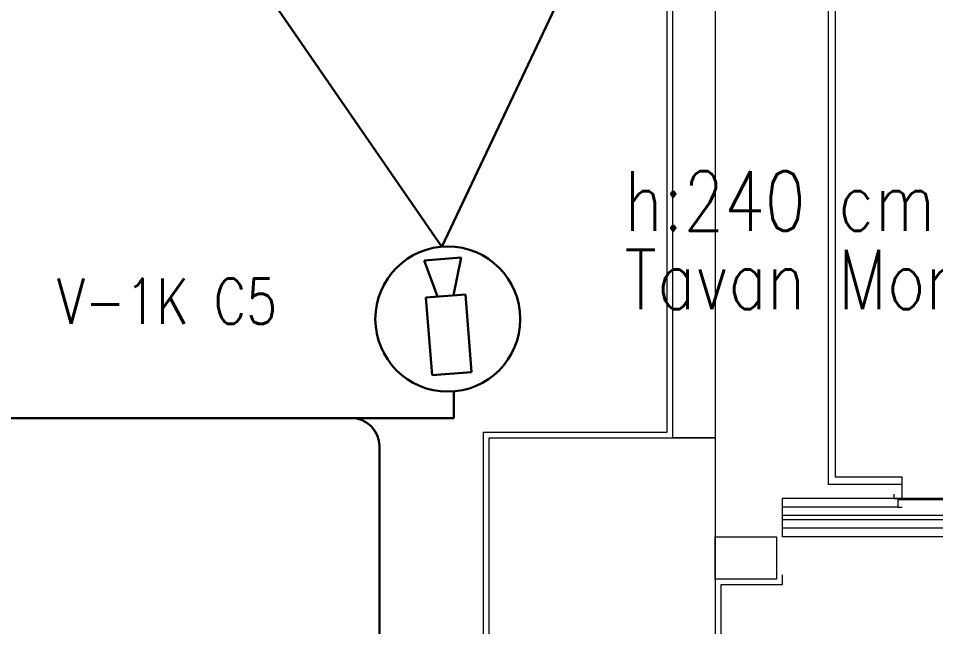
# Model space of a CAD drawing. Extents: x -1073 to 35213, y -1180 to 6950.
# Drawn here: x 24429.2 to 24753.9, y 3125.7 to 3340.8 of the extents above; entities that cross this region are included whole.
import ezdxf

# ---------------------------------------------------------------- set-up
doc = ezdxf.new("R2010")
doc.units = 0
doc.header["$LTSCALE"] = 25
doc.layers.get('0').update_dxf_attribs({"color": 9, "lineweight": 9})
for name, color, linetype, lineweight in [('00', 9, 'Continuous', 9), ('01', 9, 'Continuous', 9), ('06D', 9, 'Continuous', 9), ('14', 9, 'Continuous', 9), ('DATA TAVAN', 160, 'Continuous', 30), ('E-DAHİLİ DOME KAMERA', 7, 'Continuous', 30), ('E-DAHİLİ KAMERA', 7, 'Continuous', 30), ('E-YAZI', 7, 'Continuous', 30)]:
    doc.layers.add(name, color=color, linetype=linetype, lineweight=lineweight)
doc.styles.add('E-YAZI', font='txttw.shx')

# ---------------------------------------------------------------- blocks, each defined once
blk = doc.blocks.new('p-kolon-80x80-vw')
at = {"layer": '01'}
blk.add_lwpolyline([(-40, -40), (-40, 40), (40, 40), (40, -40)], close=True, dxfattribs=at)
blk = doc.blocks.new('asansr-acilmayan')
at = {"layer": '06D'}
for p, q in [((1610, 25258.7), (1610, 24624.2)), ((1612.5, 25256.2), (1612.5, 24626.7)), ((1636.2, 24626.7), (1612.5, 24626.7)), ((1636.2, 24624.2), (1636.2, 24626.7)), ((1636.2, 24624.2), (1610, 24624.2)), ((1593.7, 24619.2), (1593.7, 24605.7)), ((1931.2, 24619.2), (1593.7, 24619.2)), ((1634.7, 24616.2), (1593.7, 24616.2)), ((1656.2, 24613.2), (1593.7, 24613.2)), ((1656.2, 24611.7), (1593.7, 24611.7)), ((1695.35, 24608.7), (1593.7, 24608.7)), ((1931.2, 24605.7), (1593.7, 24605.7))]:
    blk.add_line(p, q, dxfattribs=at)
for points in [[(1633.2, 24620.7), (1633.2, 24619.2), (1636.2, 24619.2), (1636.2, 24624.2)], [(1656, 24614.7), (1658, 24614.7), (1658, 24618.7), (1634.7, 24618.7), (1634.7, 24616.2), (1636.2, 24616.2)]]:
    blk.add_lwpolyline(points, dxfattribs=at)
blk = doc.blocks.new('100_DAHİLİ DOME KAMERA')
at = {"layer": 'E-DAHİLİ DOME KAMERA', "color": 4}
for p, q in [((-1.936, 0.715), (-1.936, -0.689)), ((0.82, 0.715), (-1.936, 0.715)), ((0.82, -0.689), (0.82, 0.715)), ((0.82, 0.294), (2.131, 0.668)), ((2.131, 0.668), (2.131, -0.643)), ((0.82, -0.268), (2.131, -0.643)), ((-1.936, -0.689), (0.82, -0.689))]:
    blk.add_line(p, q, dxfattribs=at)
at = {"layer": 'E-DAHİLİ DOME KAMERA', "color": 4, "linetype": 'Continuous'}
blk.add_circle((0, 0), 2.566, dxfattribs=at)
at = {"layer": 'E-DAHİLİ KAMERA', "color": 4}
for q in [(13.416, 6.264), (13.416, -6.264)]:
    blk.add_line((2.566, 0), q, dxfattribs=at)

msp = doc.modelspace()

# ---------------------------------------------------------------- linework, layer by layer
at = {"layer": '00'}
for points in [[(24645.84, 3457.5), (24645.84, 3472.5), (24660.84, 3472.5), (24660.84, 3812.5), (24675.84, 3812.5), (24675.84, 3192.5), (24660.84, 3192.5), (24660.84, 3457.5)], [(24697.54, 3142.5), (24675.84, 3142.5), (24675.84, 3157.5), (24697.54, 3157.5)]]:
    msp.add_lwpolyline(points, close=True, dxfattribs=at)
at = {"layer": '14'}
for points in [[(24593.84, 3110.5), (24593.84, 3194.5), (24658.84, 3194.5), (24658.84, 3455.5), (24643.84, 3455.5), (24643.84, 3474.5), (24658.84, 3474.5), (24658.84, 3810.5)], [(24699.54, 3144), (24699.54, 3140.5), (24677.84, 3140.5), (24677.84, 3110.5)]]:
    msp.add_lwpolyline(points, dxfattribs=at)
at = {"layer": 'DATA TAVAN'}
for p, q in [((24583.32, 3208.42), (24583.32, 3208.9)), ((24583.32, 3208.42), (24583.32, 3199.47)), ((24547.03, 3199.47), (23921.98, 3199.47)), ((24547.03, 3199.47), (24583.32, 3199.47)), ((24557.03, 3189.47), (24557.03, 1009.93))]:
    msp.add_line(p, q, dxfattribs=at)
msp.add_arc((24547.03, 3189.47), 10, 0, 90, dxfattribs=at)

# ---------------------------------------------------------------- block references
for name, p in [('asansr-acilmayan', (23105.84, -21448.2)), ('p-kolon-80x80-vw', (24635.84, 3152.5))]:
    msp.add_blockref(name, p)
at = {"layer": 'E-DAHİLİ DOME KAMERA', "xscale": 10, "yscale": 10, "zscale": 10, "rotation": 94.6497331764}
msp.add_blockref('100_DAHİLİ DOME KAMERA', (24581.24, 3234.47), dxfattribs=at)

# ---------------------------------------------------------------- texts
at = {"layer": 'E-YAZI', "color": 30, "style": 'E-YAZI', "width": 0.8}
for s, p in [('h:240 cm', (24643.75, 3265.7)), ('Tavan Monte', (24643.75, 3237.98))]:
    msp.add_text(s, height=21, dxfattribs=at).set_placement(p)
at = {"layer": 'E-YAZI', "color": 6, "style": 'E-YAZI', "width": 0.8}
msp.add_text('V-1K C5', height=16, dxfattribs=at).set_placement((24442.96, 3232.77))

doc.saveas('drawing.dxf')
